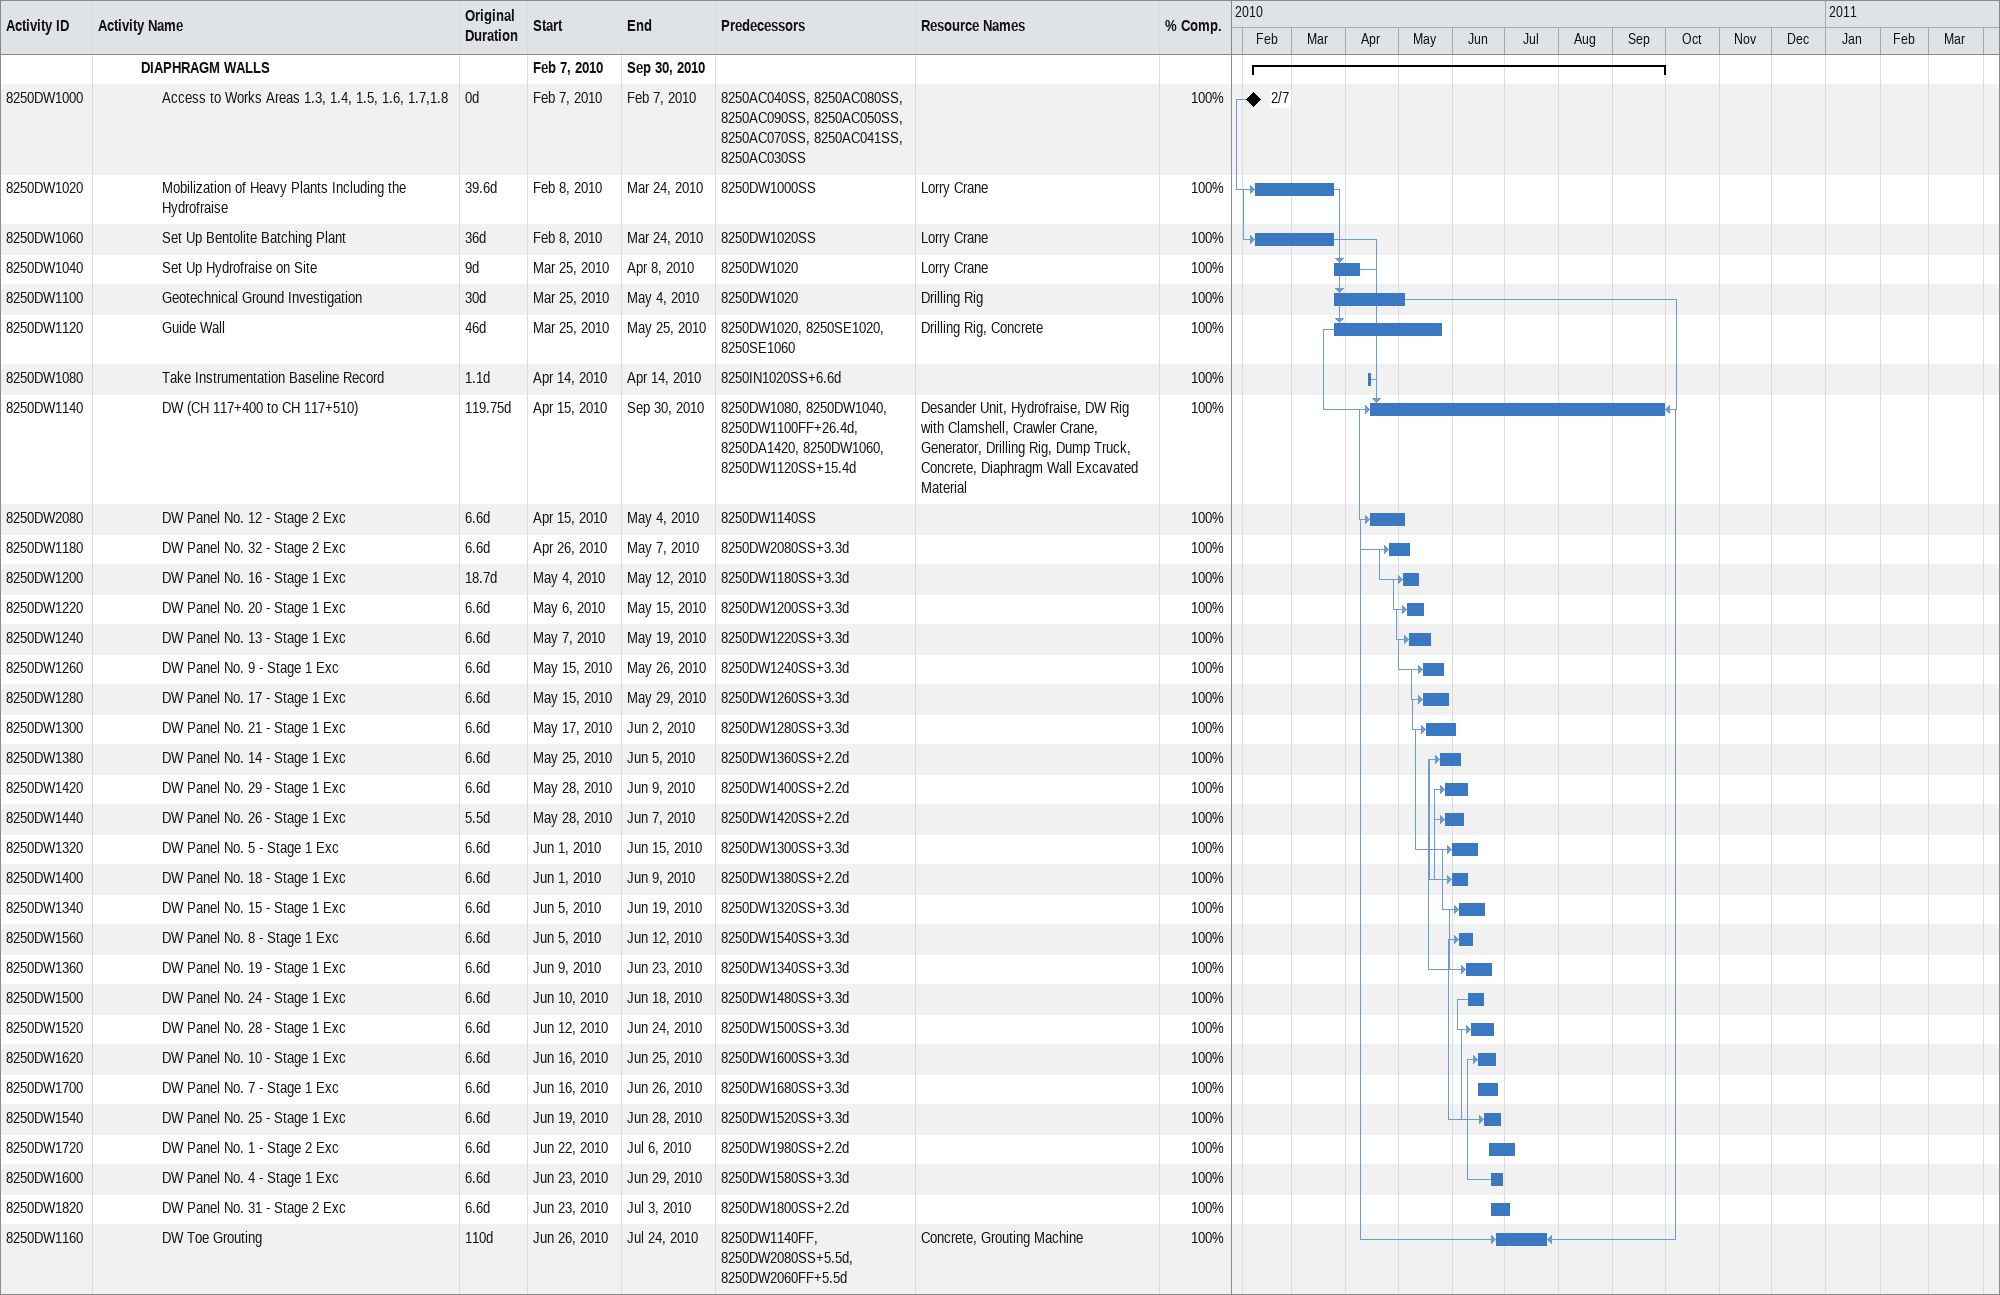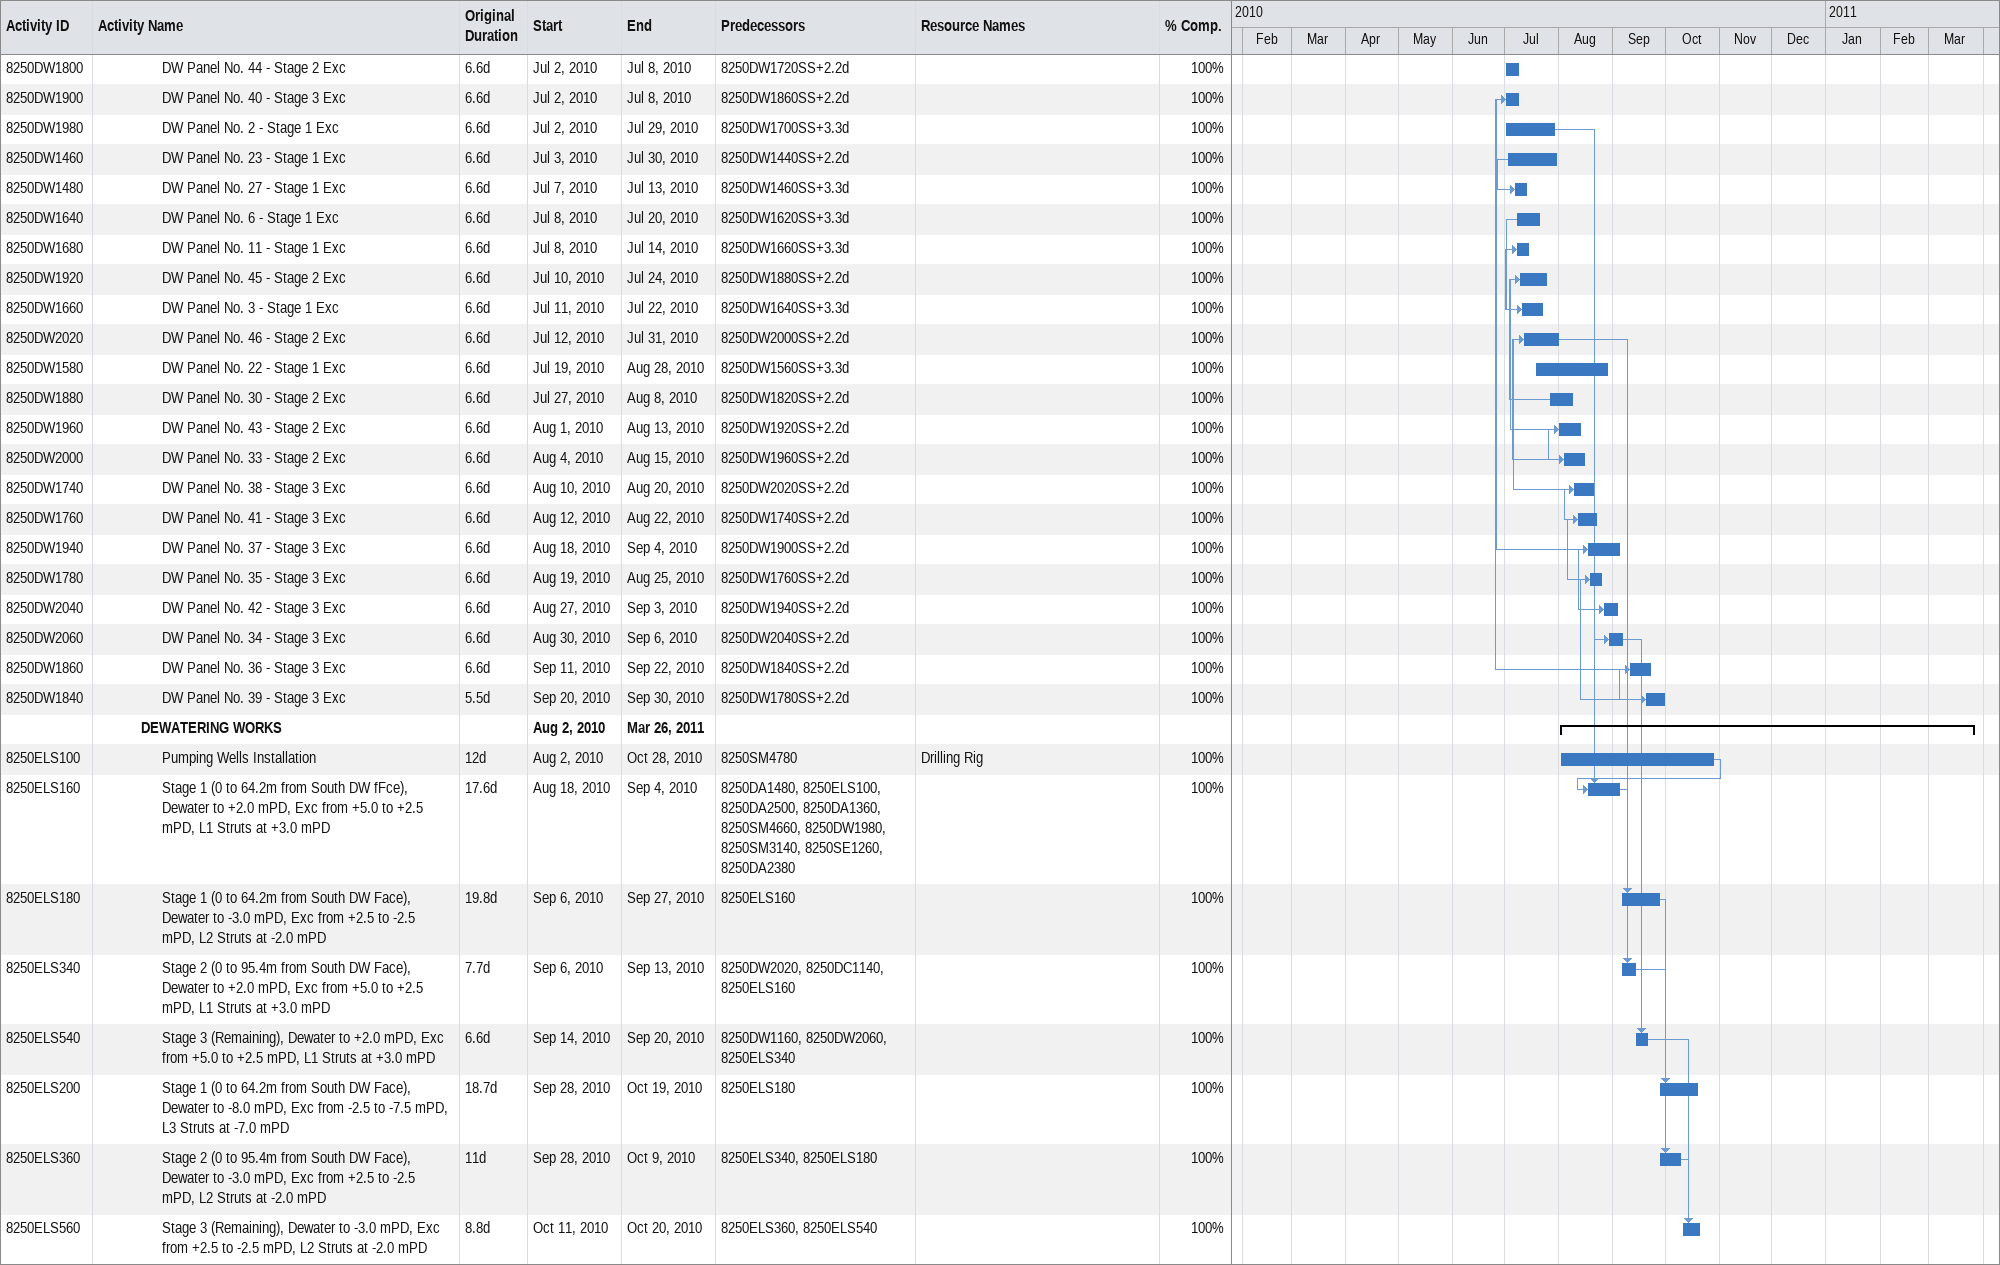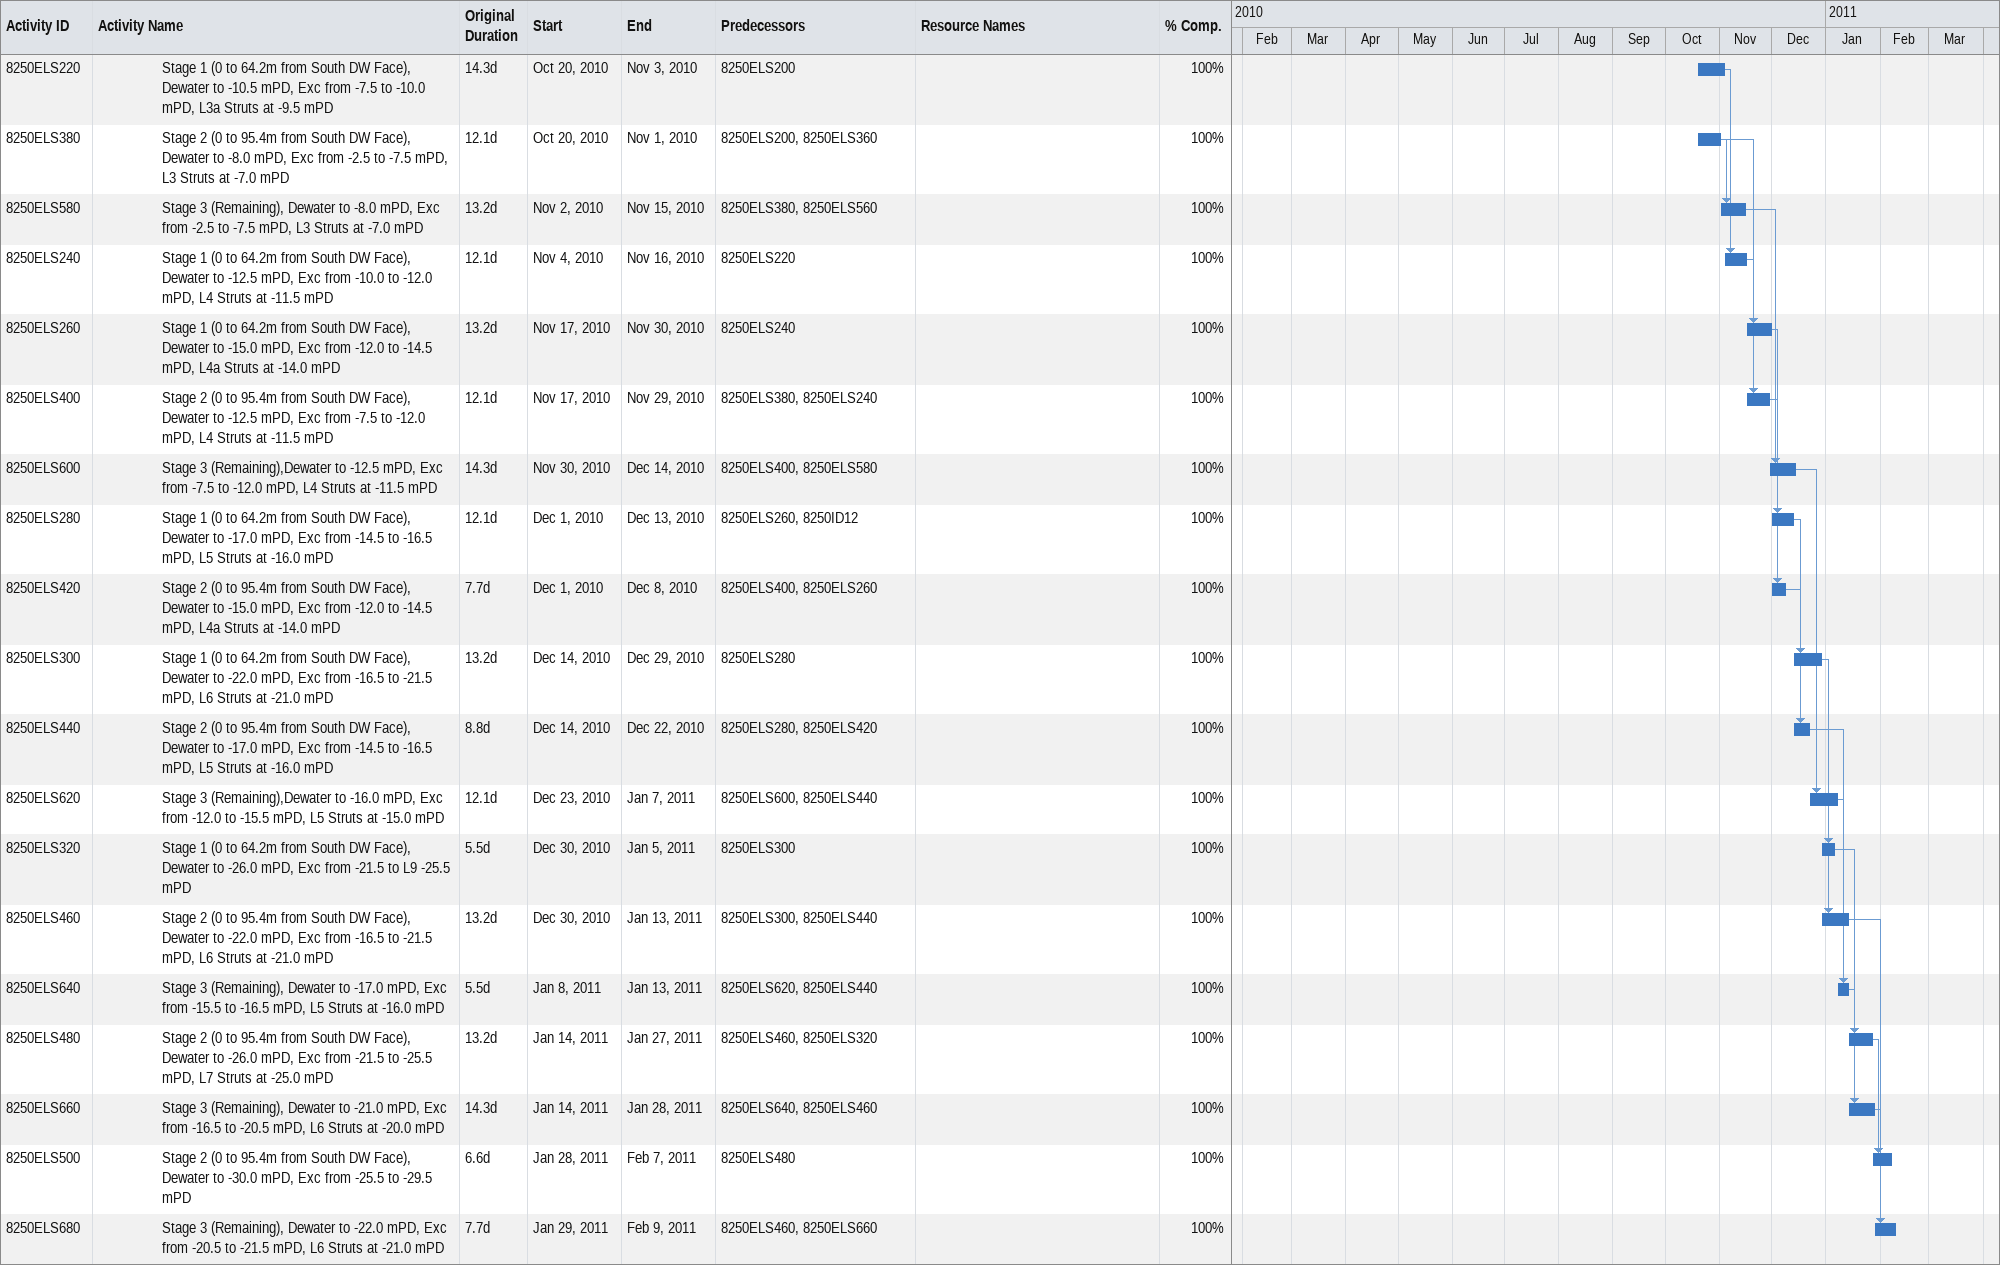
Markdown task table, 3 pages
| ID | Level | Task | Original duration | Start | Finish | Predecessors | Resources | % complete |
|---|---|---|---|---|---|---|---|---|
|  | 3 | **DIAPHRAGM WALLS** |  | 2010-02-07 | 2010-09-30 |  |  |  |
| 8250DW1000 | 4 | Access to Works Areas 1.3, 1.4, 1.5, 1.6, 1.7,1.8 | 0d | 2010-02-07 | 2010-02-07 | 8250AC040SS, 8250AC080SS, 8250AC090SS, 8250AC050SS, 8250AC070SS, 8250AC041SS, 8250AC030SS |  | 100 |
| 8250DW1020 | 4 | Mobilization of Heavy Plants Including the Hydrofraise | 39.6d | 2010-02-08 | 2010-03-24 | 8250DW1000SS | Lorry Crane | 100 |
| 8250DW1060 | 4 | Set Up Bentolite Batching Plant | 36d | 2010-02-08 | 2010-03-24 | 8250DW1020SS | Lorry Crane | 100 |
| 8250DW1040 | 4 | Set Up Hydrofraise on Site | 9d | 2010-03-25 | 2010-04-08 | 8250DW1020 | Lorry Crane | 100 |
| 8250DW1100 | 4 | Geotechnical Ground Investigation | 30d | 2010-03-25 | 2010-05-04 | 8250DW1020 | Drilling Rig | 100 |
| 8250DW1120 | 4 | Guide Wall | 46d | 2010-03-25 | 2010-05-25 | 8250DW1020, 8250SE1020, 8250SE1060 | Drilling Rig, Concrete | 100 |
| 8250DW1080 | 4 | Take Instrumentation Baseline Record | 1.1d | 2010-04-14 | 2010-04-14 | 8250IN1020SS+6.6d |  | 100 |
| 8250DW1140 | 4 | DW (CH 117+400 to CH 117+510) | 119.75d | 2010-04-15 | 2010-09-30 | 8250DW1080, 8250DW1040, 8250DW1100FF+26.4d, 8250DA1420, 8250DW1060, 8250DW1120SS+15.4d | Desander Unit, Hydrofraise, DW Rig with Clamshell, Crawler Crane, Generator, Drilling Rig, Dump Truck, Concrete, Diaphragm Wall Excavated Material | 100 |
| 8250DW2080 | 4 | DW Panel No. 12 - Stage 2 Exc | 6.6d | 2010-04-15 | 2010-05-04 | 8250DW1140SS |  | 100 |
| 8250DW1180 | 4 | DW Panel No. 32 - Stage 2 Exc | 6.6d | 2010-04-26 | 2010-05-07 | 8250DW2080SS+3.3d |  | 100 |
| 8250DW1200 | 4 | DW Panel No. 16 - Stage 1 Exc | 18.7d | 2010-05-04 | 2010-05-12 | 8250DW1180SS+3.3d |  | 100 |
| 8250DW1220 | 4 | DW Panel No. 20 - Stage 1 Exc | 6.6d | 2010-05-06 | 2010-05-15 | 8250DW1200SS+3.3d |  | 100 |
| 8250DW1240 | 4 | DW Panel No. 13 - Stage 1 Exc | 6.6d | 2010-05-07 | 2010-05-19 | 8250DW1220SS+3.3d |  | 100 |
| 8250DW1260 | 4 | DW Panel No. 9 - Stage 1 Exc | 6.6d | 2010-05-15 | 2010-05-26 | 8250DW1240SS+3.3d |  | 100 |
| 8250DW1280 | 4 | DW Panel No. 17 - Stage 1 Exc | 6.6d | 2010-05-15 | 2010-05-29 | 8250DW1260SS+3.3d |  | 100 |
| 8250DW1300 | 4 | DW Panel No. 21 - Stage 1 Exc | 6.6d | 2010-05-17 | 2010-06-02 | 8250DW1280SS+3.3d |  | 100 |
| 8250DW1380 | 4 | DW Panel No. 14 - Stage 1 Exc | 6.6d | 2010-05-25 | 2010-06-05 | 8250DW1360SS+2.2d |  | 100 |
| 8250DW1420 | 4 | DW Panel No. 29 - Stage 1 Exc | 6.6d | 2010-05-28 | 2010-06-09 | 8250DW1400SS+2.2d |  | 100 |
| 8250DW1440 | 4 | DW Panel No. 26 - Stage 1 Exc | 5.5d | 2010-05-28 | 2010-06-07 | 8250DW1420SS+2.2d |  | 100 |
| 8250DW1320 | 4 | DW Panel No. 5 - Stage 1 Exc | 6.6d | 2010-06-01 | 2010-06-15 | 8250DW1300SS+3.3d |  | 100 |
| 8250DW1400 | 4 | DW Panel No. 18 - Stage 1 Exc | 6.6d | 2010-06-01 | 2010-06-09 | 8250DW1380SS+2.2d |  | 100 |
| 8250DW1340 | 4 | DW Panel No. 15 - Stage 1 Exc | 6.6d | 2010-06-05 | 2010-06-19 | 8250DW1320SS+3.3d |  | 100 |
| 8250DW1560 | 4 | DW Panel No. 8 - Stage 1 Exc | 6.6d | 2010-06-05 | 2010-06-12 | 8250DW1540SS+3.3d |  | 100 |
| 8250DW1360 | 4 | DW Panel No. 19 - Stage 1 Exc | 6.6d | 2010-06-09 | 2010-06-23 | 8250DW1340SS+3.3d |  | 100 |
| 8250DW1500 | 4 | DW Panel No. 24 - Stage 1 Exc | 6.6d | 2010-06-10 | 2010-06-18 | 8250DW1480SS+3.3d |  | 100 |
| 8250DW1520 | 4 | DW Panel No. 28 - Stage 1 Exc | 6.6d | 2010-06-12 | 2010-06-24 | 8250DW1500SS+3.3d |  | 100 |
| 8250DW1620 | 4 | DW Panel No. 10 - Stage 1 Exc | 6.6d | 2010-06-16 | 2010-06-25 | 8250DW1600SS+3.3d |  | 100 |
| 8250DW1700 | 4 | DW Panel No. 7 - Stage 1 Exc | 6.6d | 2010-06-16 | 2010-06-26 | 8250DW1680SS+3.3d |  | 100 |
| 8250DW1540 | 4 | DW Panel No. 25 - Stage 1 Exc | 6.6d | 2010-06-19 | 2010-06-28 | 8250DW1520SS+3.3d |  | 100 |
| 8250DW1720 | 4 | DW Panel No. 1 - Stage 2 Exc | 6.6d | 2010-06-22 | 2010-07-06 | 8250DW1980SS+2.2d |  | 100 |
| 8250DW1600 | 4 | DW Panel No. 4 - Stage 1 Exc | 6.6d | 2010-06-23 | 2010-06-29 | 8250DW1580SS+3.3d |  | 100 |
| 8250DW1820 | 4 | DW Panel No. 31 - Stage 2 Exc | 6.6d | 2010-06-23 | 2010-07-03 | 8250DW1800SS+2.2d |  | 100 |
| 8250DW1160 | 4 | DW Toe Grouting | 110d | 2010-06-26 | 2010-07-24 | 8250DW1140FF, 8250DW2080SS+5.5d, 8250DW2060FF+5.5d | Concrete, Grouting Machine | 100 |
| 8250DW1800 | 4 | DW Panel No. 44 - Stage 2 Exc | 6.6d | 2010-07-02 | 2010-07-08 | 8250DW1720SS+2.2d |  | 100 |
| 8250DW1900 | 4 | DW Panel No. 40 - Stage 3 Exc | 6.6d | 2010-07-02 | 2010-07-08 | 8250DW1860SS+2.2d |  | 100 |
| 8250DW1980 | 4 | DW Panel No. 2 - Stage 1 Exc | 6.6d | 2010-07-02 | 2010-07-29 | 8250DW1700SS+3.3d |  | 100 |
| 8250DW1460 | 4 | DW Panel No. 23 - Stage 1 Exc | 6.6d | 2010-07-03 | 2010-07-30 | 8250DW1440SS+2.2d |  | 100 |
| 8250DW1480 | 4 | DW Panel No. 27 - Stage 1 Exc | 6.6d | 2010-07-07 | 2010-07-13 | 8250DW1460SS+3.3d |  | 100 |
| 8250DW1640 | 4 | DW Panel No. 6 - Stage 1 Exc | 6.6d | 2010-07-08 | 2010-07-20 | 8250DW1620SS+3.3d |  | 100 |
| 8250DW1680 | 4 | DW Panel No. 11 - Stage 1 Exc | 6.6d | 2010-07-08 | 2010-07-14 | 8250DW1660SS+3.3d |  | 100 |
| 8250DW1920 | 4 | DW Panel No. 45 - Stage 2 Exc | 6.6d | 2010-07-10 | 2010-07-24 | 8250DW1880SS+2.2d |  | 100 |
| 8250DW1660 | 4 | DW Panel No. 3 - Stage 1 Exc | 6.6d | 2010-07-11 | 2010-07-22 | 8250DW1640SS+3.3d |  | 100 |
| 8250DW2020 | 4 | DW Panel No. 46 - Stage 2 Exc | 6.6d | 2010-07-12 | 2010-07-31 | 8250DW2000SS+2.2d |  | 100 |
| 8250DW1580 | 4 | DW Panel No. 22 - Stage 1 Exc | 6.6d | 2010-07-19 | 2010-08-28 | 8250DW1560SS+3.3d |  | 100 |
| 8250DW1880 | 4 | DW Panel No. 30 - Stage 2 Exc | 6.6d | 2010-07-27 | 2010-08-08 | 8250DW1820SS+2.2d |  | 100 |
| 8250DW1960 | 4 | DW Panel No. 43 - Stage 2 Exc | 6.6d | 2010-08-01 | 2010-08-13 | 8250DW1920SS+2.2d |  | 100 |
| 8250DW2000 | 4 | DW Panel No. 33 - Stage 2 Exc | 6.6d | 2010-08-04 | 2010-08-15 | 8250DW1960SS+2.2d |  | 100 |
| 8250DW1740 | 4 | DW Panel No. 38 - Stage 3 Exc | 6.6d | 2010-08-10 | 2010-08-20 | 8250DW2020SS+2.2d |  | 100 |
| 8250DW1760 | 4 | DW Panel No. 41 - Stage 3 Exc | 6.6d | 2010-08-12 | 2010-08-22 | 8250DW1740SS+2.2d |  | 100 |
| 8250DW1940 | 4 | DW Panel No. 37 - Stage 3 Exc | 6.6d | 2010-08-18 | 2010-09-04 | 8250DW1900SS+2.2d |  | 100 |
| 8250DW1780 | 4 | DW Panel No. 35 - Stage 3 Exc | 6.6d | 2010-08-19 | 2010-08-25 | 8250DW1760SS+2.2d |  | 100 |
| 8250DW2040 | 4 | DW Panel No. 42 - Stage 3 Exc | 6.6d | 2010-08-27 | 2010-09-03 | 8250DW1940SS+2.2d |  | 100 |
| 8250DW2060 | 4 | DW Panel No. 34 - Stage 3 Exc | 6.6d | 2010-08-30 | 2010-09-06 | 8250DW2040SS+2.2d |  | 100 |
| 8250DW1860 | 4 | DW Panel No. 36 - Stage 3 Exc | 6.6d | 2010-09-11 | 2010-09-22 | 8250DW1840SS+2.2d |  | 100 |
| 8250DW1840 | 4 | DW Panel No. 39 - Stage 3 Exc | 5.5d | 2010-09-20 | 2010-09-30 | 8250DW1780SS+2.2d |  | 100 |
|  | 3 | **DEWATERING WORKS** |  | 2010-08-02 | 2011-03-26 |  |  |  |
| 8250ELS100 | 4 | Pumping Wells Installation | 12d | 2010-08-02 | 2010-10-28 | 8250SM4780 | Drilling Rig | 100 |
| 8250ELS160 | 4 | Stage 1 (0 to 64.2m from South DW fFce), Dewater to +2.0 mPD, Exc from +5.0 to +2.5 mPD, L1 Struts at +3.0 mPD | 17.6d | 2010-08-18 | 2010-09-04 | 8250DA1480, 8250ELS100, 8250DA2500, 8250DA1360, 8250SM4660, 8250DW1980, 8250SM3140, 8250SE1260, 8250DA2380 |  | 100 |
| 8250ELS180 | 4 | Stage 1 (0 to 64.2m from South DW Face), Dewater to -3.0 mPD, Exc from +2.5 to -2.5 mPD, L2 Struts at -2.0 mPD | 19.8d | 2010-09-06 | 2010-09-27 | 8250ELS160 |  | 100 |
| 8250ELS340 | 4 | Stage 2 (0 to 95.4m from South DW Face), Dewater to +2.0 mPD, Exc from +5.0 to +2.5 mPD, L1 Struts at +3.0 mPD | 7.7d | 2010-09-06 | 2010-09-13 | 8250DW2020, 8250DC1140, 8250ELS160 |  | 100 |
| 8250ELS540 | 4 | Stage 3 (Remaining), Dewater to +2.0 mPD, Exc from +5.0 to +2.5 mPD, L1 Struts at +3.0 mPD | 6.6d | 2010-09-14 | 2010-09-20 | 8250DW1160, 8250DW2060, 8250ELS340 |  | 100 |
| 8250ELS200 | 4 | Stage 1 (0 to 64.2m from South DW Face), Dewater to -8.0 mPD, Exc from -2.5 to -7.5 mPD, L3 Struts at -7.0 mPD | 18.7d | 2010-09-28 | 2010-10-19 | 8250ELS180 |  | 100 |
| 8250ELS360 | 4 | Stage 2 (0 to 95.4m from South DW Face), Dewater to -3.0 mPD, Exc from +2.5 to -2.5 mPD, L2 Struts at -2.0 mPD | 11d | 2010-09-28 | 2010-10-09 | 8250ELS340, 8250ELS180 |  | 100 |
| 8250ELS560 | 4 | Stage 3 (Remaining), Dewater to -3.0 mPD, Exc from +2.5 to -2.5 mPD, L2 Struts at -2.0 mPD | 8.8d | 2010-10-11 | 2010-10-20 | 8250ELS360, 8250ELS540 |  | 100 |
| 8250ELS220 | 4 | Stage 1 (0 to 64.2m from South DW Face), Dewater to -10.5 mPD, Exc from -7.5 to -10.0 mPD, L3a Struts at -9.5 mPD | 14.3d | 2010-10-20 | 2010-11-03 | 8250ELS200 |  | 100 |
| 8250ELS380 | 4 | Stage 2 (0 to 95.4m from South DW Face), Dewater to -8.0 mPD, Exc from -2.5 to -7.5 mPD, L3 Struts at -7.0 mPD | 12.1d | 2010-10-20 | 2010-11-01 | 8250ELS200, 8250ELS360 |  | 100 |
| 8250ELS580 | 4 | Stage 3 (Remaining), Dewater to -8.0 mPD, Exc from -2.5 to -7.5 mPD, L3 Struts at -7.0 mPD | 13.2d | 2010-11-02 | 2010-11-15 | 8250ELS380, 8250ELS560 |  | 100 |
| 8250ELS240 | 4 | Stage 1 (0 to 64.2m from South DW Face), Dewater to -12.5 mPD, Exc from -10.0 to -12.0 mPD, L4 Struts at -11.5 mPD | 12.1d | 2010-11-04 | 2010-11-16 | 8250ELS220 |  | 100 |
| 8250ELS260 | 4 | Stage 1 (0 to 64.2m from South DW Face), Dewater to -15.0 mPD, Exc from -12.0 to -14.5 mPD, L4a Struts at -14.0 mPD | 13.2d | 2010-11-17 | 2010-11-30 | 8250ELS240 |  | 100 |
| 8250ELS400 | 4 | Stage 2 (0 to 95.4m from South DW Face), Dewater to -12.5 mPD, Exc from -7.5 to -12.0 mPD, L4 Struts at -11.5 mPD | 12.1d | 2010-11-17 | 2010-11-29 | 8250ELS380, 8250ELS240 |  | 100 |
| 8250ELS600 | 4 | Stage 3 (Remaining),Dewater to -12.5 mPD, Exc from -7.5 to -12.0 mPD, L4 Struts at -11.5 mPD | 14.3d | 2010-11-30 | 2010-12-14 | 8250ELS400, 8250ELS580 |  | 100 |
| 8250ELS280 | 4 | Stage 1 (0 to 64.2m from South DW Face), Dewater to -17.0 mPD, Exc from -14.5 to -16.5 mPD, L5 Struts at -16.0 mPD | 12.1d | 2010-12-01 | 2010-12-13 | 8250ELS260, 8250ID12 |  | 100 |
| 8250ELS420 | 4 | Stage 2 (0 to 95.4m from South DW Face), Dewater to -15.0 mPD, Exc from -12.0 to -14.5 mPD, L4a Struts at -14.0 mPD | 7.7d | 2010-12-01 | 2010-12-08 | 8250ELS400, 8250ELS260 |  | 100 |
| 8250ELS300 | 4 | Stage 1 (0 to 64.2m from South DW Face), Dewater to -22.0 mPD, Exc from -16.5 to -21.5 mPD, L6 Struts at -21.0 mPD | 13.2d | 2010-12-14 | 2010-12-29 | 8250ELS280 |  | 100 |
| 8250ELS440 | 4 | Stage 2 (0 to 95.4m from South DW Face), Dewater to -17.0 mPD, Exc from -14.5 to -16.5 mPD, L5 Struts at -16.0 mPD | 8.8d | 2010-12-14 | 2010-12-22 | 8250ELS280, 8250ELS420 |  | 100 |
| 8250ELS620 | 4 | Stage 3 (Remaining),Dewater to -16.0 mPD, Exc from -12.0 to -15.5 mPD, L5 Struts at -15.0 mPD | 12.1d | 2010-12-23 | 2011-01-07 | 8250ELS600, 8250ELS440 |  | 100 |
| 8250ELS320 | 4 | Stage 1 (0 to 64.2m from South DW Face), Dewater to -26.0 mPD, Exc from -21.5 to L9 -25.5 mPD | 5.5d | 2010-12-30 | 2011-01-05 | 8250ELS300 |  | 100 |
| 8250ELS460 | 4 | Stage 2 (0 to 95.4m from South DW Face), Dewater to -22.0 mPD, Exc from -16.5 to -21.5 mPD, L6 Struts at -21.0 mPD | 13.2d | 2010-12-30 | 2011-01-13 | 8250ELS300, 8250ELS440 |  | 100 |
| 8250ELS640 | 4 | Stage 3 (Remaining), Dewater to -17.0 mPD, Exc from -15.5 to -16.5 mPD, L5 Struts at -16.0 mPD | 5.5d | 2011-01-08 | 2011-01-13 | 8250ELS620, 8250ELS440 |  | 100 |
| 8250ELS480 | 4 | Stage 2 (0 to 95.4m from South DW Face), Dewater to -26.0 mPD, Exc from -21.5 to -25.5 mPD, L7 Struts at -25.0 mPD | 13.2d | 2011-01-14 | 2011-01-27 | 8250ELS460, 8250ELS320 |  | 100 |
| 8250ELS660 | 4 | Stage 3 (Remaining), Dewater to -21.0 mPD, Exc from -16.5 to -20.5 mPD, L6 Struts at -20.0 mPD | 14.3d | 2011-01-14 | 2011-01-28 | 8250ELS640, 8250ELS460 |  | 100 |
| 8250ELS500 | 4 | Stage 2 (0 to 95.4m from South DW Face), Dewater to -30.0 mPD, Exc from -25.5 to -29.5 mPD | 6.6d | 2011-01-28 | 2011-02-07 | 8250ELS480 |  | 100 |
| 8250ELS680 | 4 | Stage 3 (Remaining), Dewater to -22.0 mPD, Exc from -20.5 to -21.5 mPD, L6 Struts at -21.0 mPD | 7.7d | 2011-01-29 | 2011-02-09 | 8250ELS460, 8250ELS660 |  | 100 |
